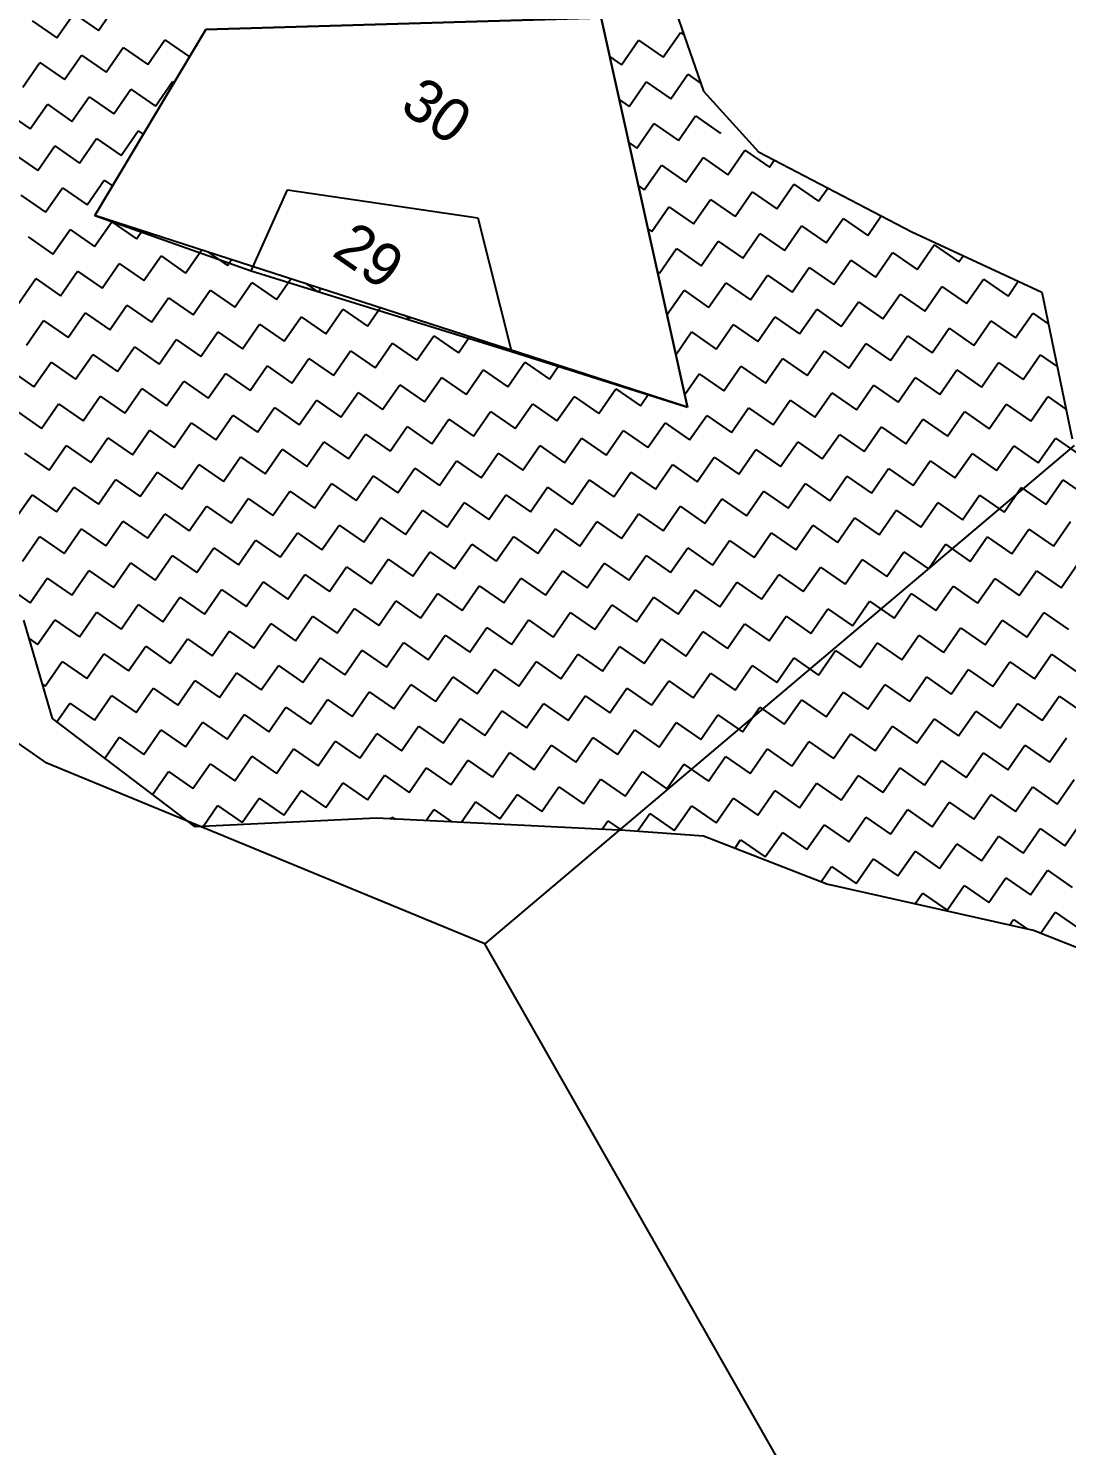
# Model space of a CAD drawing. Header units: metres. Extents: x 282167 to 284586, y 2020907 to 2023042.
# Drawn here: x 282358.8 to 282575.8, y 2022359.8 to 2022656 of the extents above; entities that cross this region are included whole.
import ezdxf
from ezdxf.enums import TextEntityAlignment as Align

# ---------------------------------------------------------------- set-up
doc = ezdxf.new("R2010")
doc.units = ezdxf.units.M
doc.header["$MEASUREMENT"] = 0
for name, color, linetype in [('POLY_HATCH', 12, 'Continuous'), ('POLY_PARCEL', 6, 'Continuous'), ('TEXT_PARCEL', 7, 'Continuous'), ('V_BOUND_LINE', 7, 'Continuous')]:
    doc.layers.add(name, color=color, linetype=linetype)
doc.styles.add('TEXT_MAP', font='', dxfattribs={"height": 2.5})
doc.styles.get('TEXT_MAP').set_extended_font_data('Kruti Dev 050')

msp = doc.modelspace()

# ---------------------------------------------------------------- linework, layer by layer
at = {"layer": 'POLY_HATCH'}
for p, q in [((282488.26, 2022676.65), (282499.92, 2022642.87)), ((282372.72, 2022616.92), (282395.96, 2022655.8)), ((282395.96, 2022655.8), (282478.53, 2022658.19)), ((282478.53, 2022658.19), (282496.6, 2022576.83)), ((282499.92, 2022642.87), (282511.43, 2022630.22)), ((282511.43, 2022630.22), (282543.47, 2022613.47)), ((282496.6, 2022576.83), (282372.72, 2022616.92)), ((282543.47, 2022613.47), (282570.62, 2022600.89)), ((282570.62, 2022600.89), (282576.97, 2022570.2)), ((282363.91, 2022511.79), (282357.87, 2022532.33)), ((282393.69, 2022489.14), (282363.91, 2022511.79)), ((282431.57, 2022490.94), (282393.69, 2022489.14)), ((282483.59, 2022488.39), (282431.57, 2022490.94)), ((282499.92, 2022487.2), (282483.59, 2022488.39)), ((282525.69, 2022477.14), (282499.92, 2022487.2)), ((282568.87, 2022467.47), (282525.69, 2022477.14)), ((282608.05, 2022452.01), (282568.87, 2022467.47))]:
    msp.add_line(p, q, dxfattribs=at)
at = {"layer": 'POLY_HATCH', "linetype": 'Continuous'}
for p, q in [((282364.8, 2022654), (282368.37, 2022659.15)), ((282368.37, 2022659.15), (282373.51, 2022655.58)), ((282373.51, 2022655.58), (282377.08, 2022660.73)), ((282359.65, 2022657.57), (282364.8, 2022654)), ((282383.81, 2022648.45), (282387.37, 2022653.6)), ((282387.37, 2022653.6), (282392.51, 2022650.04)), ((282482.82, 2022648.41), (282486.38, 2022653.56)), ((282486.38, 2022653.56), (282491.53, 2022649.99)), ((282491.53, 2022649.99), (282495.1, 2022655.14)), ((282495.1, 2022655.14), (282495.87, 2022654.6)), ((282366.38, 2022645.29), (282369.95, 2022650.43)), ((282369.95, 2022650.43), (282375.09, 2022646.87)), ((282375.09, 2022646.87), (282378.66, 2022652.01)), ((282378.66, 2022652.01), (282383.81, 2022648.45)), ((282480.32, 2022650.14), (282482.82, 2022648.41)), ((282357.67, 2022643.71), (282361.23, 2022648.85)), ((282361.23, 2022648.85), (282366.38, 2022645.29)), ((282385.39, 2022639.73), (282388.96, 2022644.88)), ((282388.96, 2022644.88), (282389.29, 2022644.65)), ((282484.4, 2022639.7), (282487.96, 2022644.84)), ((282487.96, 2022644.84), (282493.11, 2022641.28)), ((282493.11, 2022641.28), (282496.68, 2022646.42)), ((282496.68, 2022646.42), (282499.33, 2022644.59)), ((282367.96, 2022636.57), (282371.53, 2022641.72)), ((282371.53, 2022641.72), (282376.68, 2022638.15)), ((282376.68, 2022638.15), (282380.24, 2022643.3)), ((282380.24, 2022643.3), (282385.39, 2022639.73)), ((282482.32, 2022641.14), (282484.4, 2022639.7)), ((282354.1, 2022638.56), (282359.25, 2022634.99)), ((282359.25, 2022634.99), (282362.82, 2022640.14)), ((282362.82, 2022640.14), (282367.96, 2022636.57)), ((282485.98, 2022630.98), (282489.54, 2022636.13)), ((282489.54, 2022636.13), (282494.69, 2022632.56)), ((282494.69, 2022632.56), (282498.26, 2022637.71)), ((282498.26, 2022637.71), (282503.41, 2022634.14)), ((282369.54, 2022627.86), (282373.11, 2022633.01)), ((282373.11, 2022633.01), (282378.26, 2022629.44)), ((282378.26, 2022629.44), (282381.82, 2022634.59)), ((282381.82, 2022634.59), (282382.85, 2022633.87)), ((282484.32, 2022632.13), (282485.98, 2022630.98)), ((282503.41, 2022634.14), (282503.54, 2022634.34)), ((282355.68, 2022629.85), (282360.83, 2022626.28)), ((282360.83, 2022626.28), (282364.4, 2022631.43)), ((282364.4, 2022631.43), (282369.54, 2022627.86)), ((282496.27, 2022623.85), (282499.84, 2022629)), ((282499.84, 2022629), (282504.99, 2022625.43)), ((282504.99, 2022625.43), (282508.55, 2022630.58)), ((282508.55, 2022630.58), (282513.7, 2022627.01)), ((282487.56, 2022622.27), (282491.13, 2022627.42)), ((282491.13, 2022627.42), (282496.27, 2022623.85)), ((282513.7, 2022627.01), (282514.73, 2022628.5)), ((282371.12, 2022619.15), (282374.69, 2022624.29)), ((282374.69, 2022624.29), (282376.41, 2022623.1)), ((282486.32, 2022623.13), (282487.56, 2022622.27)), ((282515.28, 2022618.3), (282518.85, 2022623.45)), ((282518.85, 2022623.45), (282523.99, 2022619.88)), ((282357.26, 2022621.13), (282362.41, 2022617.57)), ((282362.41, 2022617.57), (282365.98, 2022622.71)), ((282365.98, 2022622.71), (282371.12, 2022619.15)), ((282497.85, 2022615.14), (282501.42, 2022620.28)), ((282501.42, 2022620.28), (282506.57, 2022616.72)), ((282506.57, 2022616.72), (282510.13, 2022621.86)), ((282510.13, 2022621.86), (282515.28, 2022618.3)), ((282523.99, 2022619.88), (282525.91, 2022622.65)), ((282489.14, 2022613.56), (282492.71, 2022618.7)), ((282492.71, 2022618.7), (282497.85, 2022615.14)), ((282372.7, 2022610.43), (282376.27, 2022615.58)), ((282376.27, 2022615.58), (282381.42, 2022612.01)), ((282488.32, 2022614.13), (282489.14, 2022613.56)), ((282516.86, 2022609.59), (282520.43, 2022614.73)), ((282520.43, 2022614.73), (282525.57, 2022611.17)), ((282525.57, 2022611.17), (282529.14, 2022616.31)), ((282529.14, 2022616.31), (282534.29, 2022612.75)), ((282534.29, 2022612.75), (282537.1, 2022616.8)), ((282358.84, 2022612.42), (282363.99, 2022608.85)), ((282363.99, 2022608.85), (282367.56, 2022614)), ((282367.56, 2022614), (282372.7, 2022610.43)), ((282381.42, 2022612.01), (282382.6, 2022613.72)), ((282499.43, 2022606.42), (282503, 2022611.57)), ((282503, 2022611.57), (282508.15, 2022608)), ((282508.15, 2022608), (282511.71, 2022613.15)), ((282511.71, 2022613.15), (282516.86, 2022609.59)), ((282383, 2022603.3), (282386.57, 2022608.45)), ((282386.57, 2022608.45), (282391.71, 2022604.88)), ((282391.71, 2022604.88), (282395.05, 2022609.69)), ((282396.39, 2022609.26), (282400.43, 2022606.46)), ((282490.72, 2022604.84), (282494.29, 2022609.99)), ((282494.29, 2022609.99), (282499.43, 2022606.42)), ((282535.87, 2022604.03), (282539.43, 2022609.18)), ((282539.43, 2022609.18), (282544.58, 2022605.61)), ((282544.58, 2022605.61), (282548.15, 2022610.76)), ((282548.15, 2022610.76), (282553.3, 2022607.19)), ((282553.3, 2022607.19), (282554.2, 2022608.5)), ((282365.57, 2022600.14), (282369.14, 2022605.29)), ((282369.14, 2022605.29), (282374.29, 2022601.72)), ((282374.29, 2022601.72), (282377.85, 2022606.87)), ((282377.85, 2022606.87), (282383, 2022603.3)), ((282400.43, 2022606.46), (282401.27, 2022607.68)), ((282518.44, 2022600.87), (282522.01, 2022606.02)), ((282522.01, 2022606.02), (282527.15, 2022602.45)), ((282527.15, 2022602.45), (282530.72, 2022607.6)), ((282530.72, 2022607.6), (282535.87, 2022604.03)), ((282356.86, 2022598.56), (282360.42, 2022603.71)), ((282360.42, 2022603.71), (282365.57, 2022600.14)), ((282402.01, 2022597.75), (282405.57, 2022602.9)), ((282405.57, 2022602.9), (282410.72, 2022599.33)), ((282410.72, 2022599.33), (282413.71, 2022603.65)), ((282417.02, 2022602.58), (282419.43, 2022600.91)), ((282490.31, 2022605.12), (282490.72, 2022604.84)), ((282501.01, 2022597.71), (282504.58, 2022602.86)), ((282504.58, 2022602.86), (282509.73, 2022599.29)), ((282509.73, 2022599.29), (282513.29, 2022604.44)), ((282513.29, 2022604.44), (282518.44, 2022600.87)), ((282554.88, 2022598.48), (282558.44, 2022603.63)), ((282558.44, 2022603.63), (282563.59, 2022600.06)), ((282563.59, 2022600.06), (282565.73, 2022603.16)), ((282384.58, 2022594.59), (282388.15, 2022599.73)), ((282388.15, 2022599.73), (282393.29, 2022596.17)), ((282393.29, 2022596.17), (282396.86, 2022601.31)), ((282396.86, 2022601.31), (282402.01, 2022597.75)), ((282419.43, 2022600.91), (282419.94, 2022601.64)), ((282492.31, 2022596.14), (282495.87, 2022601.28)), ((282495.87, 2022601.28), (282501.01, 2022597.71)), ((282537.45, 2022595.32), (282541.02, 2022600.47)), ((282541.02, 2022600.47), (282546.16, 2022596.9)), ((282546.16, 2022596.9), (282549.73, 2022602.05)), ((282549.73, 2022602.05), (282554.88, 2022598.48)), ((282367.15, 2022591.43), (282370.72, 2022596.57)), ((282370.72, 2022596.57), (282375.87, 2022593.01)), ((282375.87, 2022593.01), (282379.43, 2022598.15)), ((282379.43, 2022598.15), (282384.58, 2022594.59)), ((282421.01, 2022592.2), (282424.58, 2022597.34)), ((282424.58, 2022597.34), (282429.73, 2022593.78)), ((282429.73, 2022593.78), (282432.38, 2022597.61)), ((282520.02, 2022592.16), (282523.59, 2022597.31)), ((282523.59, 2022597.31), (282528.74, 2022593.74)), ((282528.74, 2022593.74), (282532.3, 2022598.89)), ((282532.3, 2022598.89), (282537.45, 2022595.32)), ((282565.17, 2022591.35), (282568.74, 2022596.5)), ((282568.74, 2022596.5), (282572, 2022594.24)), ((282358.44, 2022589.84), (282362.01, 2022594.99)), ((282362.01, 2022594.99), (282367.15, 2022591.43)), ((282403.59, 2022589.04), (282407.15, 2022594.18)), ((282407.15, 2022594.18), (282412.3, 2022590.62)), ((282412.3, 2022590.62), (282415.87, 2022595.76)), ((282415.87, 2022595.76), (282421.01, 2022592.2)), ((282437.65, 2022595.91), (282438.44, 2022595.36)), ((282438.44, 2022595.36), (282438.61, 2022595.6)), ((282502.6, 2022589), (282506.16, 2022594.14)), ((282506.16, 2022594.14), (282511.31, 2022590.58)), ((282511.31, 2022590.58), (282514.88, 2022595.72)), ((282514.88, 2022595.72), (282520.02, 2022592.16)), ((282556.46, 2022589.77), (282560.02, 2022594.92)), ((282560.02, 2022594.92), (282565.17, 2022591.35)), ((282386.16, 2022585.87), (282389.73, 2022591.02)), ((282389.73, 2022591.02), (282394.87, 2022587.45)), ((282394.87, 2022587.45), (282398.44, 2022592.6)), ((282398.44, 2022592.6), (282403.59, 2022589.04)), ((282440.02, 2022586.64), (282443.59, 2022591.79)), ((282443.59, 2022591.79), (282448.73, 2022588.23)), ((282448.73, 2022588.23), (282451.05, 2022591.57)), ((282494.16, 2022587.81), (282497.45, 2022592.56)), ((282497.45, 2022592.56), (282502.6, 2022589)), ((282539.03, 2022586.61), (282542.6, 2022591.75)), ((282542.6, 2022591.75), (282547.74, 2022588.19)), ((282547.74, 2022588.19), (282551.31, 2022593.33)), ((282551.31, 2022593.33), (282556.46, 2022589.77)), ((282368.73, 2022582.71), (282372.3, 2022587.86)), ((282372.3, 2022587.86), (282377.45, 2022584.29)), ((282377.45, 2022584.29), (282381.01, 2022589.44)), ((282381.01, 2022589.44), (282386.16, 2022585.87)), ((282422.59, 2022583.48), (282426.16, 2022588.63)), ((282426.16, 2022588.63), (282431.31, 2022585.06)), ((282431.31, 2022585.06), (282434.87, 2022590.21)), ((282434.87, 2022590.21), (282440.02, 2022586.64)), ((282521.6, 2022583.44), (282525.17, 2022588.59)), ((282525.17, 2022588.59), (282530.32, 2022585.03)), ((282530.32, 2022585.03), (282533.88, 2022590.17)), ((282533.88, 2022590.17), (282539.03, 2022586.61)), ((282566.75, 2022582.64), (282570.32, 2022587.78)), ((282570.32, 2022587.78), (282573.84, 2022585.34)), ((282354.87, 2022584.7), (282360.02, 2022581.13)), ((282360.02, 2022581.13), (282363.59, 2022586.28)), ((282363.59, 2022586.28), (282368.73, 2022582.71)), ((282405.17, 2022580.32), (282408.73, 2022585.47)), ((282408.73, 2022585.47), (282413.88, 2022581.9)), ((282413.88, 2022581.9), (282417.45, 2022587.05)), ((282417.45, 2022587.05), (282422.59, 2022583.48)), ((282450.32, 2022579.51), (282453.88, 2022584.66)), ((282453.88, 2022584.66), (282459.03, 2022581.09)), ((282459.03, 2022581.09), (282462.6, 2022586.24)), ((282462.6, 2022586.24), (282467.74, 2022582.67)), ((282467.74, 2022582.67), (282469.72, 2022585.53)), ((282504.18, 2022580.28), (282507.74, 2022585.43)), ((282507.74, 2022585.43), (282512.89, 2022581.86)), ((282512.89, 2022581.86), (282516.46, 2022587.01)), ((282516.46, 2022587.01), (282521.6, 2022583.44)), ((282549.32, 2022579.47), (282552.89, 2022584.62)), ((282552.89, 2022584.62), (282558.04, 2022581.05)), ((282558.04, 2022581.05), (282561.6, 2022586.2)), ((282561.6, 2022586.2), (282566.75, 2022582.64)), ((282387.74, 2022577.16), (282391.31, 2022582.31)), ((282391.31, 2022582.31), (282396.45, 2022578.74)), ((282396.45, 2022578.74), (282400.02, 2022583.89)), ((282400.02, 2022583.89), (282405.17, 2022580.32)), ((282441.6, 2022577.93), (282445.17, 2022583.08)), ((282445.17, 2022583.08), (282450.32, 2022579.51)), ((282496.01, 2022579.49), (282499.03, 2022583.85)), ((282499.03, 2022583.85), (282504.18, 2022580.28)), ((282540.61, 2022577.89), (282544.18, 2022583.04)), ((282544.18, 2022583.04), (282549.32, 2022579.47)), ((282370.31, 2022574), (282373.88, 2022579.15)), ((282373.88, 2022579.15), (282379.03, 2022575.58)), ((282379.03, 2022575.58), (282382.59, 2022580.73)), ((282382.59, 2022580.73), (282387.74, 2022577.16)), ((282424.18, 2022574.77), (282427.74, 2022579.92)), ((282427.74, 2022579.92), (282432.89, 2022576.35)), ((282432.89, 2022576.35), (282436.45, 2022581.5)), ((282436.45, 2022581.5), (282441.6, 2022577.93)), ((282469.32, 2022573.96), (282472.89, 2022579.11)), ((282472.89, 2022579.11), (282478.04, 2022575.54)), ((282478.04, 2022575.54), (282481.6, 2022580.69)), ((282481.6, 2022580.69), (282486.75, 2022577.12)), ((282486.75, 2022577.12), (282488.39, 2022579.49)), ((282523.18, 2022574.73), (282526.75, 2022579.88)), ((282526.75, 2022579.88), (282531.9, 2022576.31)), ((282531.9, 2022576.31), (282535.46, 2022581.46)), ((282535.46, 2022581.46), (282540.61, 2022577.89)), ((282568.33, 2022573.92), (282571.9, 2022579.07)), ((282571.9, 2022579.07), (282575.68, 2022576.45)), ((282356.45, 2022575.98), (282361.6, 2022572.42)), ((282361.6, 2022572.42), (282365.17, 2022577.57)), ((282365.17, 2022577.57), (282370.31, 2022574)), ((282406.75, 2022571.61), (282410.31, 2022576.76)), ((282410.31, 2022576.76), (282415.46, 2022573.19)), ((282415.46, 2022573.19), (282419.03, 2022578.34)), ((282419.03, 2022578.34), (282424.18, 2022574.77)), ((282451.9, 2022570.8), (282455.46, 2022575.95)), ((282455.46, 2022575.95), (282460.61, 2022572.38)), ((282460.61, 2022572.38), (282464.18, 2022577.53)), ((282464.18, 2022577.53), (282469.32, 2022573.96)), ((282505.76, 2022571.57), (282509.32, 2022576.72)), ((282509.32, 2022576.72), (282514.47, 2022573.15)), ((282514.47, 2022573.15), (282518.04, 2022578.3)), ((282518.04, 2022578.3), (282523.18, 2022574.73)), ((282550.9, 2022570.76), (282554.47, 2022575.91)), ((282554.47, 2022575.91), (282559.62, 2022572.34)), ((282559.62, 2022572.34), (282563.18, 2022577.49)), ((282563.18, 2022577.49), (282568.33, 2022573.92)), ((282389.32, 2022568.45), (282392.89, 2022573.59)), ((282392.89, 2022573.59), (282398.04, 2022570.03)), ((282398.04, 2022570.03), (282401.6, 2022575.17)), ((282401.6, 2022575.17), (282406.75, 2022571.61)), ((282434.47, 2022567.64), (282438.04, 2022572.78)), ((282438.04, 2022572.78), (282443.18, 2022569.22)), ((282443.18, 2022569.22), (282446.75, 2022574.37)), ((282446.75, 2022574.37), (282451.9, 2022570.8)), ((282488.33, 2022568.41), (282491.9, 2022573.56)), ((282491.9, 2022573.56), (282497.04, 2022569.99)), ((282497.04, 2022569.99), (282500.61, 2022575.14)), ((282500.61, 2022575.14), (282505.76, 2022571.57)), ((282533.48, 2022567.6), (282537.04, 2022572.75)), ((282537.04, 2022572.75), (282542.19, 2022569.18)), ((282542.19, 2022569.18), (282545.76, 2022574.33)), ((282545.76, 2022574.33), (282550.9, 2022570.76)), ((282371.9, 2022565.29), (282375.46, 2022570.43)), ((282375.46, 2022570.43), (282380.61, 2022566.87)), ((282380.61, 2022566.87), (282384.17, 2022572.01)), ((282384.17, 2022572.01), (282389.32, 2022568.45)), ((282425.76, 2022566.06), (282429.32, 2022571.2)), ((282429.32, 2022571.2), (282434.47, 2022567.64)), ((282470.9, 2022565.25), (282474.47, 2022570.39)), ((282474.47, 2022570.39), (282479.62, 2022566.83)), ((282479.62, 2022566.83), (282483.18, 2022571.97)), ((282483.18, 2022571.97), (282488.33, 2022568.41)), ((282524.76, 2022566.02), (282528.33, 2022571.17)), ((282528.33, 2022571.17), (282533.48, 2022567.6)), ((282569.91, 2022565.21), (282573.48, 2022570.36)), ((282573.48, 2022570.36), (282578.63, 2022566.79)), ((282358.03, 2022567.27), (282363.18, 2022563.7)), ((282363.18, 2022563.7), (282366.75, 2022568.85)), ((282366.75, 2022568.85), (282371.9, 2022565.29)), ((282408.33, 2022562.9), (282411.9, 2022568.04)), ((282411.9, 2022568.04), (282417.04, 2022564.48)), ((282417.04, 2022564.48), (282420.61, 2022569.62)), ((282420.61, 2022569.62), (282425.76, 2022566.06)), ((282453.48, 2022562.09), (282457.04, 2022567.23)), ((282457.04, 2022567.23), (282462.19, 2022563.67)), ((282462.19, 2022563.67), (282465.76, 2022568.81)), ((282465.76, 2022568.81), (282470.9, 2022565.25)), ((282507.34, 2022562.86), (282510.9, 2022568)), ((282510.9, 2022568), (282516.05, 2022564.44)), ((282516.05, 2022564.44), (282519.62, 2022569.58)), ((282519.62, 2022569.58), (282524.76, 2022566.02)), ((282552.49, 2022562.05), (282556.05, 2022567.19)), ((282556.05, 2022567.19), (282561.2, 2022563.63)), ((282561.2, 2022563.63), (282564.77, 2022568.77)), ((282564.77, 2022568.77), (282569.91, 2022565.21)), ((282390.9, 2022559.73), (282394.47, 2022564.88)), ((282394.47, 2022564.88), (282399.62, 2022561.31)), ((282399.62, 2022561.31), (282403.18, 2022566.46)), ((282403.18, 2022566.46), (282408.33, 2022562.9)), ((282436.05, 2022558.92), (282439.62, 2022564.07)), ((282439.62, 2022564.07), (282444.76, 2022560.5)), ((282444.76, 2022560.5), (282448.33, 2022565.65)), ((282448.33, 2022565.65), (282453.48, 2022562.09)), ((282489.91, 2022559.7), (282493.48, 2022564.84)), ((282493.48, 2022564.84), (282498.62, 2022561.28)), ((282498.62, 2022561.28), (282502.19, 2022566.42)), ((282502.19, 2022566.42), (282507.34, 2022562.86)), ((282535.06, 2022558.89), (282538.63, 2022564.03)), ((282538.63, 2022564.03), (282543.77, 2022560.47)), ((282543.77, 2022560.47), (282547.34, 2022565.61)), ((282547.34, 2022565.61), (282552.49, 2022562.05)), ((282373.48, 2022556.57), (282377.04, 2022561.72)), ((282377.04, 2022561.72), (282382.19, 2022558.15)), ((282382.19, 2022558.15), (282385.76, 2022563.3)), ((282385.76, 2022563.3), (282390.9, 2022559.73)), ((282418.62, 2022555.76), (282422.19, 2022560.91)), ((282422.19, 2022560.91), (282427.34, 2022557.34)), ((282427.34, 2022557.34), (282430.9, 2022562.49)), ((282430.9, 2022562.49), (282436.05, 2022558.92)), ((282472.48, 2022556.53), (282476.05, 2022561.68)), ((282476.05, 2022561.68), (282481.2, 2022558.11)), ((282481.2, 2022558.11), (282484.76, 2022563.26)), ((282484.76, 2022563.26), (282489.91, 2022559.7)), ((282517.63, 2022555.72), (282521.2, 2022560.87)), ((282521.2, 2022560.87), (282526.35, 2022557.3)), ((282526.35, 2022557.3), (282529.91, 2022562.45)), ((282529.91, 2022562.45), (282535.06, 2022558.89)), ((282571.49, 2022556.5), (282575.06, 2022561.64)), ((282575.06, 2022561.64), (282580.21, 2022558.08)), ((282356.05, 2022553.41), (282359.62, 2022558.56)), ((282359.62, 2022558.56), (282364.76, 2022554.99)), ((282364.76, 2022554.99), (282368.33, 2022560.14)), ((282368.33, 2022560.14), (282373.48, 2022556.57)), ((282409.91, 2022554.18), (282413.48, 2022559.33)), ((282413.48, 2022559.33), (282418.62, 2022555.76)), ((282455.06, 2022553.37), (282458.62, 2022558.52)), ((282458.62, 2022558.52), (282463.77, 2022554.95)), ((282463.77, 2022554.95), (282467.34, 2022560.1)), ((282467.34, 2022560.1), (282472.48, 2022556.53)), ((282508.92, 2022554.14), (282512.48, 2022559.29)), ((282512.48, 2022559.29), (282517.63, 2022555.72)), ((282554.07, 2022553.33), (282557.63, 2022558.48)), ((282557.63, 2022558.48), (282562.78, 2022554.91)), ((282562.78, 2022554.91), (282566.35, 2022560.06)), ((282566.35, 2022560.06), (282571.49, 2022556.5)), ((282392.48, 2022551.02), (282396.05, 2022556.17)), ((282396.05, 2022556.17), (282401.2, 2022552.6)), ((282401.2, 2022552.6), (282404.76, 2022557.75)), ((282404.76, 2022557.75), (282409.91, 2022554.18)), ((282437.63, 2022550.21), (282441.2, 2022555.36)), ((282441.2, 2022555.36), (282446.34, 2022551.79)), ((282446.34, 2022551.79), (282449.91, 2022556.94)), ((282449.91, 2022556.94), (282455.06, 2022553.37)), ((282491.49, 2022550.98), (282495.06, 2022556.13)), ((282495.06, 2022556.13), (282500.21, 2022552.56)), ((282500.21, 2022552.56), (282503.77, 2022557.71)), ((282503.77, 2022557.71), (282508.92, 2022554.14)), ((282536.64, 2022550.17), (282540.21, 2022555.32)), ((282540.21, 2022555.32), (282545.35, 2022551.75)), ((282545.35, 2022551.75), (282548.92, 2022556.9)), ((282548.92, 2022556.9), (282554.07, 2022553.33)), ((282375.06, 2022547.86), (282378.62, 2022553.01)), ((282378.62, 2022553.01), (282383.77, 2022549.44)), ((282383.77, 2022549.44), (282387.34, 2022554.59)), ((282387.34, 2022554.59), (282392.48, 2022551.02)), ((282420.2, 2022547.05), (282423.77, 2022552.2)), ((282423.77, 2022552.2), (282428.92, 2022548.63)), ((282428.92, 2022548.63), (282432.48, 2022553.78)), ((282432.48, 2022553.78), (282437.63, 2022550.21)), ((282474.07, 2022547.82), (282477.63, 2022552.97)), ((282477.63, 2022552.97), (282482.78, 2022549.4)), ((282482.78, 2022549.4), (282486.34, 2022554.55)), ((282486.34, 2022554.55), (282491.49, 2022550.98)), ((282519.21, 2022547.01), (282522.78, 2022552.16)), ((282522.78, 2022552.16), (282527.93, 2022548.59)), ((282527.93, 2022548.59), (282531.49, 2022553.74)), ((282531.49, 2022553.74), (282536.64, 2022550.17)), ((282573.07, 2022547.78), (282576.64, 2022552.93)), ((282357.63, 2022544.7), (282361.2, 2022549.84)), ((282361.2, 2022549.84), (282366.34, 2022546.28)), ((282366.34, 2022546.28), (282369.91, 2022551.42)), ((282369.91, 2022551.42), (282375.06, 2022547.86)), ((282402.78, 2022543.89), (282406.34, 2022549.03)), ((282406.34, 2022549.03), (282411.49, 2022545.47)), ((282411.49, 2022545.47), (282415.06, 2022550.62)), ((282415.06, 2022550.62), (282420.2, 2022547.05)), ((282456.64, 2022544.66), (282460.2, 2022549.81)), ((282460.2, 2022549.81), (282465.35, 2022546.24)), ((282465.35, 2022546.24), (282468.92, 2022551.39)), ((282468.92, 2022551.39), (282474.07, 2022547.82)), ((282501.79, 2022543.85), (282505.35, 2022549)), ((282505.35, 2022549), (282510.5, 2022545.43)), ((282510.5, 2022545.43), (282514.07, 2022550.58)), ((282514.07, 2022550.58), (282519.21, 2022547.01)), ((282555.65, 2022544.62), (282559.21, 2022549.77)), ((282559.21, 2022549.77), (282564.36, 2022546.2)), ((282564.36, 2022546.2), (282567.93, 2022551.35)), ((282567.93, 2022551.35), (282573.07, 2022547.78)), ((282394.06, 2022542.31), (282397.63, 2022547.45)), ((282397.63, 2022547.45), (282402.78, 2022543.89)), ((282439.21, 2022541.5), (282442.78, 2022546.64)), ((282442.78, 2022546.64), (282447.93, 2022543.08)), ((282447.93, 2022543.08), (282451.49, 2022548.23)), ((282451.49, 2022548.23), (282456.64, 2022544.66)), ((282493.07, 2022542.27), (282496.64, 2022547.42)), ((282496.64, 2022547.42), (282501.79, 2022543.85)), ((282538.22, 2022541.46), (282541.79, 2022546.61)), ((282541.79, 2022546.61), (282546.93, 2022543.04)), ((282546.93, 2022543.04), (282550.5, 2022548.19)), ((282550.5, 2022548.19), (282555.65, 2022544.62)), ((282376.64, 2022539.15), (282380.2, 2022544.29)), ((282380.2, 2022544.29), (282385.35, 2022540.73)), ((282385.35, 2022540.73), (282388.92, 2022545.87)), ((282388.92, 2022545.87), (282394.06, 2022542.31)), ((282421.78, 2022538.34), (282425.35, 2022543.48)), ((282425.35, 2022543.48), (282430.5, 2022539.92)), ((282430.5, 2022539.92), (282434.06, 2022545.06)), ((282434.06, 2022545.06), (282439.21, 2022541.5)), ((282475.65, 2022539.11), (282479.21, 2022544.25)), ((282479.21, 2022544.25), (282484.36, 2022540.69)), ((282484.36, 2022540.69), (282487.93, 2022545.83)), ((282487.93, 2022545.83), (282493.07, 2022542.27)), ((282520.79, 2022538.3), (282524.36, 2022543.44)), ((282524.36, 2022543.44), (282529.51, 2022539.88)), ((282529.51, 2022539.88), (282533.07, 2022545.03)), ((282533.07, 2022545.03), (282538.22, 2022541.46)), ((282574.65, 2022539.07), (282578.22, 2022544.22)), ((282359.21, 2022535.98), (282362.78, 2022541.13)), ((282362.78, 2022541.13), (282367.92, 2022537.56)), ((282367.92, 2022537.56), (282371.49, 2022542.71)), ((282371.49, 2022542.71), (282376.64, 2022539.15)), ((282404.36, 2022535.17), (282407.92, 2022540.32)), ((282407.92, 2022540.32), (282413.07, 2022536.75)), ((282413.07, 2022536.75), (282416.64, 2022541.9)), ((282416.64, 2022541.9), (282421.78, 2022538.34)), ((282458.22, 2022535.95), (282461.79, 2022541.09)), ((282461.79, 2022541.09), (282466.93, 2022537.53)), ((282466.93, 2022537.53), (282470.5, 2022542.67)), ((282470.5, 2022542.67), (282475.65, 2022539.11)), ((282503.37, 2022535.14), (282506.93, 2022540.28)), ((282506.93, 2022540.28), (282512.08, 2022536.72)), ((282512.08, 2022536.72), (282515.65, 2022541.86)), ((282515.65, 2022541.86), (282520.79, 2022538.3)), ((282557.23, 2022535.91), (282560.79, 2022541.05)), ((282560.79, 2022541.05), (282565.94, 2022537.49)), ((282565.94, 2022537.49), (282569.51, 2022542.63)), ((282569.51, 2022542.63), (282574.65, 2022539.07)), ((282354.06, 2022539.55), (282359.21, 2022535.98)), ((282386.93, 2022532.01), (282390.5, 2022537.16)), ((282390.5, 2022537.16), (282395.64, 2022533.59)), ((282395.64, 2022533.59), (282399.21, 2022538.74)), ((282399.21, 2022538.74), (282404.36, 2022535.17)), ((282440.79, 2022532.78), (282444.36, 2022537.93)), ((282444.36, 2022537.93), (282449.51, 2022534.36)), ((282449.51, 2022534.36), (282453.07, 2022539.51)), ((282453.07, 2022539.51), (282458.22, 2022535.95)), ((282485.94, 2022531.97), (282489.51, 2022537.12)), ((282489.51, 2022537.12), (282494.65, 2022533.56)), ((282494.65, 2022533.56), (282498.22, 2022538.7)), ((282498.22, 2022538.7), (282503.37, 2022535.14)), ((282539.8, 2022532.75), (282543.37, 2022537.89)), ((282543.37, 2022537.89), (282548.51, 2022534.33)), ((282548.51, 2022534.33), (282552.08, 2022539.47)), ((282552.08, 2022539.47), (282557.23, 2022535.91)), ((282378.22, 2022530.43), (282381.78, 2022535.58)), ((282381.78, 2022535.58), (282386.93, 2022532.01)), ((282423.37, 2022529.62), (282426.93, 2022534.77)), ((282426.93, 2022534.77), (282432.08, 2022531.2)), ((282432.08, 2022531.2), (282435.65, 2022536.35)), ((282435.65, 2022536.35), (282440.79, 2022532.78)), ((282477.23, 2022530.39), (282480.79, 2022535.54)), ((282480.79, 2022535.54), (282485.94, 2022531.97)), ((282522.37, 2022529.58), (282525.94, 2022534.73)), ((282525.94, 2022534.73), (282531.09, 2022531.16)), ((282531.09, 2022531.16), (282534.65, 2022536.31)), ((282534.65, 2022536.31), (282539.8, 2022532.75)), ((282360.79, 2022527.27), (282364.36, 2022532.42)), ((282364.36, 2022532.42), (282369.5, 2022528.85)), ((282369.5, 2022528.85), (282373.07, 2022534)), ((282373.07, 2022534), (282378.22, 2022530.43)), ((282405.94, 2022526.46), (282409.51, 2022531.61)), ((282409.51, 2022531.61), (282414.65, 2022528.04)), ((282414.65, 2022528.04), (282418.22, 2022533.19)), ((282418.22, 2022533.19), (282423.37, 2022529.62)), ((282459.8, 2022527.23), (282463.37, 2022532.38)), ((282463.37, 2022532.38), (282468.51, 2022528.81)), ((282468.51, 2022528.81), (282472.08, 2022533.96)), ((282472.08, 2022533.96), (282477.23, 2022530.39)), ((282504.95, 2022526.42), (282508.51, 2022531.57)), ((282508.51, 2022531.57), (282513.66, 2022528)), ((282513.66, 2022528), (282517.23, 2022533.15)), ((282517.23, 2022533.15), (282522.37, 2022529.58)), ((282558.81, 2022527.19), (282562.37, 2022532.34)), ((282562.37, 2022532.34), (282567.52, 2022528.77)), ((282567.52, 2022528.77), (282571.09, 2022533.92)), ((282571.09, 2022533.92), (282576.24, 2022530.36)), ((282358.99, 2022528.52), (282360.79, 2022527.27)), ((282388.51, 2022523.3), (282392.08, 2022528.45)), ((282392.08, 2022528.45), (282397.23, 2022524.88)), ((282397.23, 2022524.88), (282400.79, 2022530.03)), ((282400.79, 2022530.03), (282405.94, 2022526.46)), ((282442.37, 2022524.07), (282445.94, 2022529.22)), ((282445.94, 2022529.22), (282451.09, 2022525.65)), ((282451.09, 2022525.65), (282454.65, 2022530.8)), ((282454.65, 2022530.8), (282459.8, 2022527.23)), ((282487.52, 2022523.26), (282491.09, 2022528.41)), ((282491.09, 2022528.41), (282496.23, 2022524.84)), ((282496.23, 2022524.84), (282499.8, 2022529.99)), ((282499.8, 2022529.99), (282504.95, 2022526.42)), ((282541.38, 2022524.03), (282544.95, 2022529.18)), ((282544.95, 2022529.18), (282550.1, 2022525.61)), ((282550.1, 2022525.61), (282553.66, 2022530.76)), ((282553.66, 2022530.76), (282558.81, 2022527.19)), ((282371.09, 2022520.14), (282374.65, 2022525.28)), ((282374.65, 2022525.28), (282379.8, 2022521.72)), ((282379.8, 2022521.72), (282383.37, 2022526.87)), ((282383.37, 2022526.87), (282388.51, 2022523.3)), ((282424.95, 2022520.91), (282428.51, 2022526.06)), ((282428.51, 2022526.06), (282433.66, 2022522.49)), ((282433.66, 2022522.49), (282437.23, 2022527.64)), ((282437.23, 2022527.64), (282442.37, 2022524.07)), ((282478.81, 2022521.68), (282482.37, 2022526.83)), ((282482.37, 2022526.83), (282487.52, 2022523.26)), ((282523.96, 2022520.87), (282527.52, 2022526.02)), ((282527.52, 2022526.02), (282532.67, 2022522.45)), ((282532.67, 2022522.45), (282536.23, 2022527.6)), ((282536.23, 2022527.6), (282541.38, 2022524.03)), ((282362.37, 2022518.56), (282365.94, 2022523.7)), ((282365.94, 2022523.7), (282371.09, 2022520.14)), ((282407.52, 2022517.75), (282411.09, 2022522.89)), ((282411.09, 2022522.89), (282416.23, 2022519.33)), ((282416.23, 2022519.33), (282419.8, 2022524.48)), ((282419.8, 2022524.48), (282424.95, 2022520.91)), ((282461.38, 2022518.52), (282464.95, 2022523.67)), ((282464.95, 2022523.67), (282470.09, 2022520.1)), ((282470.09, 2022520.1), (282473.66, 2022525.25)), ((282473.66, 2022525.25), (282478.81, 2022521.68)), ((282506.53, 2022517.71), (282510.09, 2022522.86)), ((282510.09, 2022522.86), (282515.24, 2022519.29)), ((282515.24, 2022519.29), (282518.81, 2022524.44)), ((282518.81, 2022524.44), (282523.96, 2022520.87)), ((282560.39, 2022518.48), (282563.96, 2022523.63)), ((282563.96, 2022523.63), (282569.1, 2022520.06)), ((282569.1, 2022520.06), (282572.67, 2022525.21)), ((282572.67, 2022525.21), (282577.82, 2022521.64)), ((282390.09, 2022514.59), (282393.66, 2022519.73)), ((282393.66, 2022519.73), (282398.81, 2022516.17)), ((282398.81, 2022516.17), (282402.37, 2022521.31)), ((282402.37, 2022521.31), (282407.52, 2022517.75)), ((282443.95, 2022515.36), (282447.52, 2022520.5)), ((282447.52, 2022520.5), (282452.67, 2022516.94)), ((282452.67, 2022516.94), (282456.23, 2022522.08)), ((282456.23, 2022522.08), (282461.38, 2022518.52)), ((282489.1, 2022514.55), (282492.67, 2022519.69)), ((282492.67, 2022519.69), (282497.81, 2022516.13)), ((282497.81, 2022516.13), (282501.38, 2022521.28)), ((282501.38, 2022521.28), (282506.53, 2022517.71)), ((282542.96, 2022515.32), (282546.53, 2022520.47)), ((282546.53, 2022520.47), (282551.68, 2022516.9)), ((282551.68, 2022516.9), (282555.24, 2022522.05)), ((282555.24, 2022522.05), (282560.39, 2022518.48)), ((282361.8, 2022518.95), (282362.37, 2022518.56)), ((282372.67, 2022511.42), (282376.23, 2022516.57)), ((282376.23, 2022516.57), (282381.38, 2022513.01)), ((282381.38, 2022513.01), (282384.95, 2022518.15)), ((282384.95, 2022518.15), (282390.09, 2022514.59)), ((282426.53, 2022512.2), (282430.09, 2022517.34)), ((282430.09, 2022517.34), (282435.24, 2022513.78)), ((282435.24, 2022513.78), (282438.81, 2022518.92)), ((282438.81, 2022518.92), (282443.95, 2022515.36)), ((282471.67, 2022511.39), (282475.24, 2022516.53)), ((282475.24, 2022516.53), (282480.39, 2022512.97)), ((282480.39, 2022512.97), (282483.95, 2022518.11)), ((282483.95, 2022518.11), (282489.1, 2022514.55)), ((282525.54, 2022512.16), (282529.1, 2022517.3)), ((282529.1, 2022517.3), (282534.25, 2022513.74)), ((282534.25, 2022513.74), (282537.82, 2022518.89)), ((282537.82, 2022518.89), (282542.96, 2022515.32)), ((282570.68, 2022511.35), (282574.25, 2022516.49)), ((282574.25, 2022516.49), (282579.4, 2022512.93)), ((282364.82, 2022511.09), (282367.52, 2022514.99)), ((282367.52, 2022514.99), (282372.67, 2022511.42)), ((282409.1, 2022509.03), (282412.67, 2022514.18)), ((282412.67, 2022514.18), (282417.81, 2022510.61)), ((282417.81, 2022510.61), (282421.38, 2022515.76)), ((282421.38, 2022515.76), (282426.53, 2022512.2)), ((282462.96, 2022509.81), (282466.53, 2022514.95)), ((282466.53, 2022514.95), (282471.67, 2022511.39)), ((282508.11, 2022509), (282511.68, 2022514.14)), ((282511.68, 2022514.14), (282516.82, 2022510.58)), ((282516.82, 2022510.58), (282520.39, 2022515.72)), ((282520.39, 2022515.72), (282525.54, 2022512.16)), ((282561.97, 2022509.77), (282565.54, 2022514.91)), ((282565.54, 2022514.91), (282570.68, 2022511.35)), ((282391.67, 2022505.87), (282395.24, 2022511.02)), ((282395.24, 2022511.02), (282400.39, 2022507.45)), ((282400.39, 2022507.45), (282403.95, 2022512.6)), ((282403.95, 2022512.6), (282409.1, 2022509.03)), ((282445.53, 2022506.64), (282449.1, 2022511.79)), ((282449.1, 2022511.79), (282454.25, 2022508.22)), ((282454.25, 2022508.22), (282457.81, 2022513.37)), ((282457.81, 2022513.37), (282462.96, 2022509.81)), ((282490.68, 2022505.83), (282494.25, 2022510.98)), ((282494.25, 2022510.98), (282499.4, 2022507.41)), ((282499.4, 2022507.41), (282502.96, 2022512.56)), ((282502.96, 2022512.56), (282508.11, 2022509)), ((282544.54, 2022506.61), (282548.11, 2022511.75)), ((282548.11, 2022511.75), (282553.26, 2022508.19)), ((282553.26, 2022508.19), (282556.82, 2022513.33)), ((282556.82, 2022513.33), (282561.97, 2022509.77)), ((282374.8, 2022503.51), (282377.81, 2022507.86)), ((282377.81, 2022507.86), (282382.96, 2022504.29)), ((282382.96, 2022504.29), (282386.53, 2022509.44)), ((282386.53, 2022509.44), (282391.67, 2022505.87)), ((282428.11, 2022503.48), (282431.67, 2022508.63)), ((282431.67, 2022508.63), (282436.82, 2022505.06)), ((282436.82, 2022505.06), (282440.39, 2022510.21)), ((282440.39, 2022510.21), (282445.53, 2022506.64)), ((282473.26, 2022502.67), (282476.82, 2022507.82)), ((282476.82, 2022507.82), (282481.97, 2022504.25)), ((282481.97, 2022504.25), (282485.54, 2022509.4)), ((282485.54, 2022509.4), (282490.68, 2022505.83)), ((282527.12, 2022503.44), (282530.68, 2022508.59)), ((282530.68, 2022508.59), (282535.83, 2022505.02)), ((282535.83, 2022505.02), (282539.4, 2022510.17)), ((282539.4, 2022510.17), (282544.54, 2022506.61)), ((282572.26, 2022502.63), (282575.83, 2022507.78)), ((282410.68, 2022500.32), (282414.25, 2022505.47)), ((282414.25, 2022505.47), (282419.39, 2022501.9)), ((282419.39, 2022501.9), (282422.96, 2022507.05)), ((282422.96, 2022507.05), (282428.11, 2022503.48)), ((282455.83, 2022499.51), (282459.4, 2022504.66)), ((282459.4, 2022504.66), (282464.54, 2022501.09)), ((282464.54, 2022501.09), (282468.11, 2022506.24)), ((282468.11, 2022506.24), (282473.26, 2022502.67)), ((282509.69, 2022500.28), (282513.26, 2022505.43)), ((282513.26, 2022505.43), (282518.4, 2022501.86)), ((282518.4, 2022501.86), (282521.97, 2022507.01)), ((282521.97, 2022507.01), (282527.12, 2022503.44)), ((282554.84, 2022499.47), (282558.4, 2022504.62)), ((282558.4, 2022504.62), (282563.55, 2022501.05)), ((282563.55, 2022501.05), (282567.12, 2022506.2)), ((282567.12, 2022506.2), (282572.26, 2022502.63)), ((282393.25, 2022497.16), (282396.82, 2022502.31)), ((282396.82, 2022502.31), (282401.97, 2022498.74)), ((282401.97, 2022498.74), (282405.53, 2022503.89)), ((282405.53, 2022503.89), (282410.68, 2022500.32)), ((282447.12, 2022497.93), (282450.68, 2022503.08)), ((282450.68, 2022503.08), (282455.83, 2022499.51)), ((282492.26, 2022497.12), (282495.83, 2022502.27)), ((282495.83, 2022502.27), (282500.98, 2022498.7)), ((282500.98, 2022498.7), (282504.54, 2022503.85)), ((282504.54, 2022503.85), (282509.69, 2022500.28)), ((282546.12, 2022497.89), (282549.69, 2022503.04)), ((282549.69, 2022503.04), (282554.84, 2022499.47)), ((282384.78, 2022495.92), (282388.11, 2022500.73)), ((282388.11, 2022500.73), (282393.25, 2022497.16)), ((282429.69, 2022494.77), (282433.26, 2022499.92)), ((282433.26, 2022499.92), (282438.4, 2022496.35)), ((282438.4, 2022496.35), (282441.97, 2022501.5)), ((282441.97, 2022501.5), (282447.12, 2022497.93)), ((282474.84, 2022493.96), (282478.4, 2022499.11)), ((282478.4, 2022499.11), (282483.55, 2022495.54)), ((282483.55, 2022495.54), (282487.12, 2022500.69)), ((282487.12, 2022500.69), (282492.26, 2022497.12)), ((282528.7, 2022494.73), (282532.26, 2022499.88)), ((282532.26, 2022499.88), (282537.41, 2022496.31)), ((282537.41, 2022496.31), (282540.98, 2022501.46)), ((282540.98, 2022501.46), (282546.12, 2022497.89)), ((282573.84, 2022493.92), (282577.41, 2022499.07)), ((282412.26, 2022491.61), (282415.83, 2022496.75)), ((282415.83, 2022496.75), (282420.98, 2022493.19)), ((282420.98, 2022493.19), (282424.54, 2022498.34)), ((282424.54, 2022498.34), (282429.69, 2022494.77)), ((282457.41, 2022490.8), (282460.98, 2022495.94)), ((282460.98, 2022495.94), (282466.12, 2022492.38)), ((282466.12, 2022492.38), (282469.69, 2022497.53)), ((282469.69, 2022497.53), (282474.84, 2022493.96)), ((282511.27, 2022491.57), (282514.84, 2022496.72)), ((282514.84, 2022496.72), (282519.98, 2022493.15)), ((282519.98, 2022493.15), (282523.55, 2022498.3)), ((282523.55, 2022498.3), (282528.7, 2022494.73)), ((282556.42, 2022490.76), (282559.98, 2022495.91)), ((282559.98, 2022495.91), (282565.13, 2022492.34)), ((282565.13, 2022492.34), (282568.7, 2022497.49)), ((282568.7, 2022497.49), (282573.84, 2022493.92)), ((282395.37, 2022489.22), (282398.4, 2022493.59)), ((282398.4, 2022493.59), (282403.55, 2022490.03)), ((282403.55, 2022490.03), (282407.11, 2022495.17)), ((282407.11, 2022495.17), (282412.26, 2022491.61)), ((282441.92, 2022490.43), (282443.55, 2022492.78)), ((282443.55, 2022492.78), (282447.33, 2022490.16)), ((282449.29, 2022490.07), (282452.26, 2022494.36)), ((282452.26, 2022494.36), (282457.41, 2022490.8)), ((282493.84, 2022488.41), (282497.41, 2022493.55)), ((282497.41, 2022493.55), (282502.56, 2022489.99)), ((282502.56, 2022489.99), (282506.12, 2022495.14)), ((282506.12, 2022495.14), (282511.27, 2022491.57)), ((282538.99, 2022487.6), (282542.56, 2022492.74)), ((282542.56, 2022492.74), (282547.7, 2022489.18)), ((282547.7, 2022489.18), (282551.27, 2022494.33)), ((282551.27, 2022494.33), (282556.42, 2022490.76)), ((282392.25, 2022490.24), (282393.83, 2022489.15)), ((282434.55, 2022490.79), (282434.84, 2022491.2)), ((282434.84, 2022491.2), (282435.5, 2022490.74)), ((282478.76, 2022488.63), (282479.98, 2022490.39)), ((282479.98, 2022490.39), (282482.82, 2022488.43)), ((282486.13, 2022488.26), (282488.7, 2022491.97)), ((282488.7, 2022491.97), (282493.84, 2022488.41)), ((282530.28, 2022486.02), (282533.84, 2022491.16)), ((282533.84, 2022491.16), (282538.99, 2022487.6)), ((282575.43, 2022485.21), (282578.99, 2022490.35)), ((282512.85, 2022482.86), (282516.42, 2022488)), ((282516.42, 2022488), (282521.56, 2022484.44)), ((282521.56, 2022484.44), (282525.13, 2022489.58)), ((282525.13, 2022489.58), (282530.28, 2022486.02)), ((282558, 2022482.05), (282561.57, 2022487.19)), ((282561.57, 2022487.19), (282566.71, 2022483.63)), ((282566.71, 2022483.63), (282570.28, 2022488.77)), ((282570.28, 2022488.77), (282575.43, 2022485.21)), ((282506.47, 2022484.64), (282507.7, 2022486.42)), ((282507.7, 2022486.42), (282512.85, 2022482.86)), ((282540.57, 2022478.88), (282544.14, 2022484.03)), ((282544.14, 2022484.03), (282549.29, 2022480.47)), ((282549.29, 2022480.47), (282552.85, 2022485.61)), ((282552.85, 2022485.61), (282558, 2022482.05)), ((282524.46, 2022477.62), (282526.71, 2022480.87)), ((282526.71, 2022480.87), (282531.86, 2022477.3)), ((282531.86, 2022477.3), (282535.43, 2022482.45)), ((282535.43, 2022482.45), (282540.57, 2022478.88)), ((282559.58, 2022473.33), (282563.15, 2022478.48)), ((282563.15, 2022478.48), (282568.29, 2022474.91)), ((282568.29, 2022474.91), (282571.86, 2022480.06)), ((282571.86, 2022480.06), (282577.01, 2022476.49)), ((282544.12, 2022473.01), (282545.72, 2022475.32)), ((282545.72, 2022475.32), (282550.87, 2022471.75)), ((282550.87, 2022471.75), (282554.43, 2022476.9)), ((282554.43, 2022476.9), (282559.58, 2022473.33)), ((282563.91, 2022468.58), (282564.73, 2022469.77)), ((282564.73, 2022469.77), (282567.65, 2022467.74)), ((282570.35, 2022466.89), (282573.44, 2022471.35)), ((282573.44, 2022471.35), (282578.59, 2022467.78))]:
    msp.add_line(p, q, dxfattribs=at)
at = {"layer": 'POLY_PARCEL'}
for p, q in [((282395.96, 2022655.8), (282372.72, 2022616.92)), ((282478.53, 2022658.19), (282395.96, 2022655.8)), ((282496.6, 2022576.83), (282478.53, 2022658.19)), ((282405.4, 2022605.36), (282412.97, 2022622.3)), ((282412.97, 2022622.3), (282452.81, 2022616.41)), ((282372.72, 2022616.92), (282405.4, 2022605.36)), ((282452.81, 2022616.41), (282459.81, 2022588.46)), ((282405.4, 2022605.36), (282459.81, 2022588.46)), ((282459.81, 2022588.46), (282496.6, 2022576.83)), ((282577.39, 2022568.86), (282454.21, 2022464.68))]:
    msp.add_line(p, q, dxfattribs=at)
at = {"layer": 'V_BOUND_LINE'}
for p, q in [((282362.71, 2022502.46), (282292.5, 2022551.12)), ((282454.21, 2022464.68), (282362.71, 2022502.46)), ((282517.96, 2022352.72), (282454.21, 2022464.68))]:
    msp.add_line(p, q, dxfattribs=at)

# ---------------------------------------------------------------- texts
at = {"layer": 'TEXT_PARCEL', "style": 'TEXT_MAP'}
for s, p in [('30', (282444.27, 2022638.87)), ('29', (282430.09, 2022608.61))]:
    msp.add_text(s, height=9.017, rotation=325.2826, dxfattribs=at).set_placement(p, align=Align.MIDDLE)

doc.saveas('drawing.dxf')
